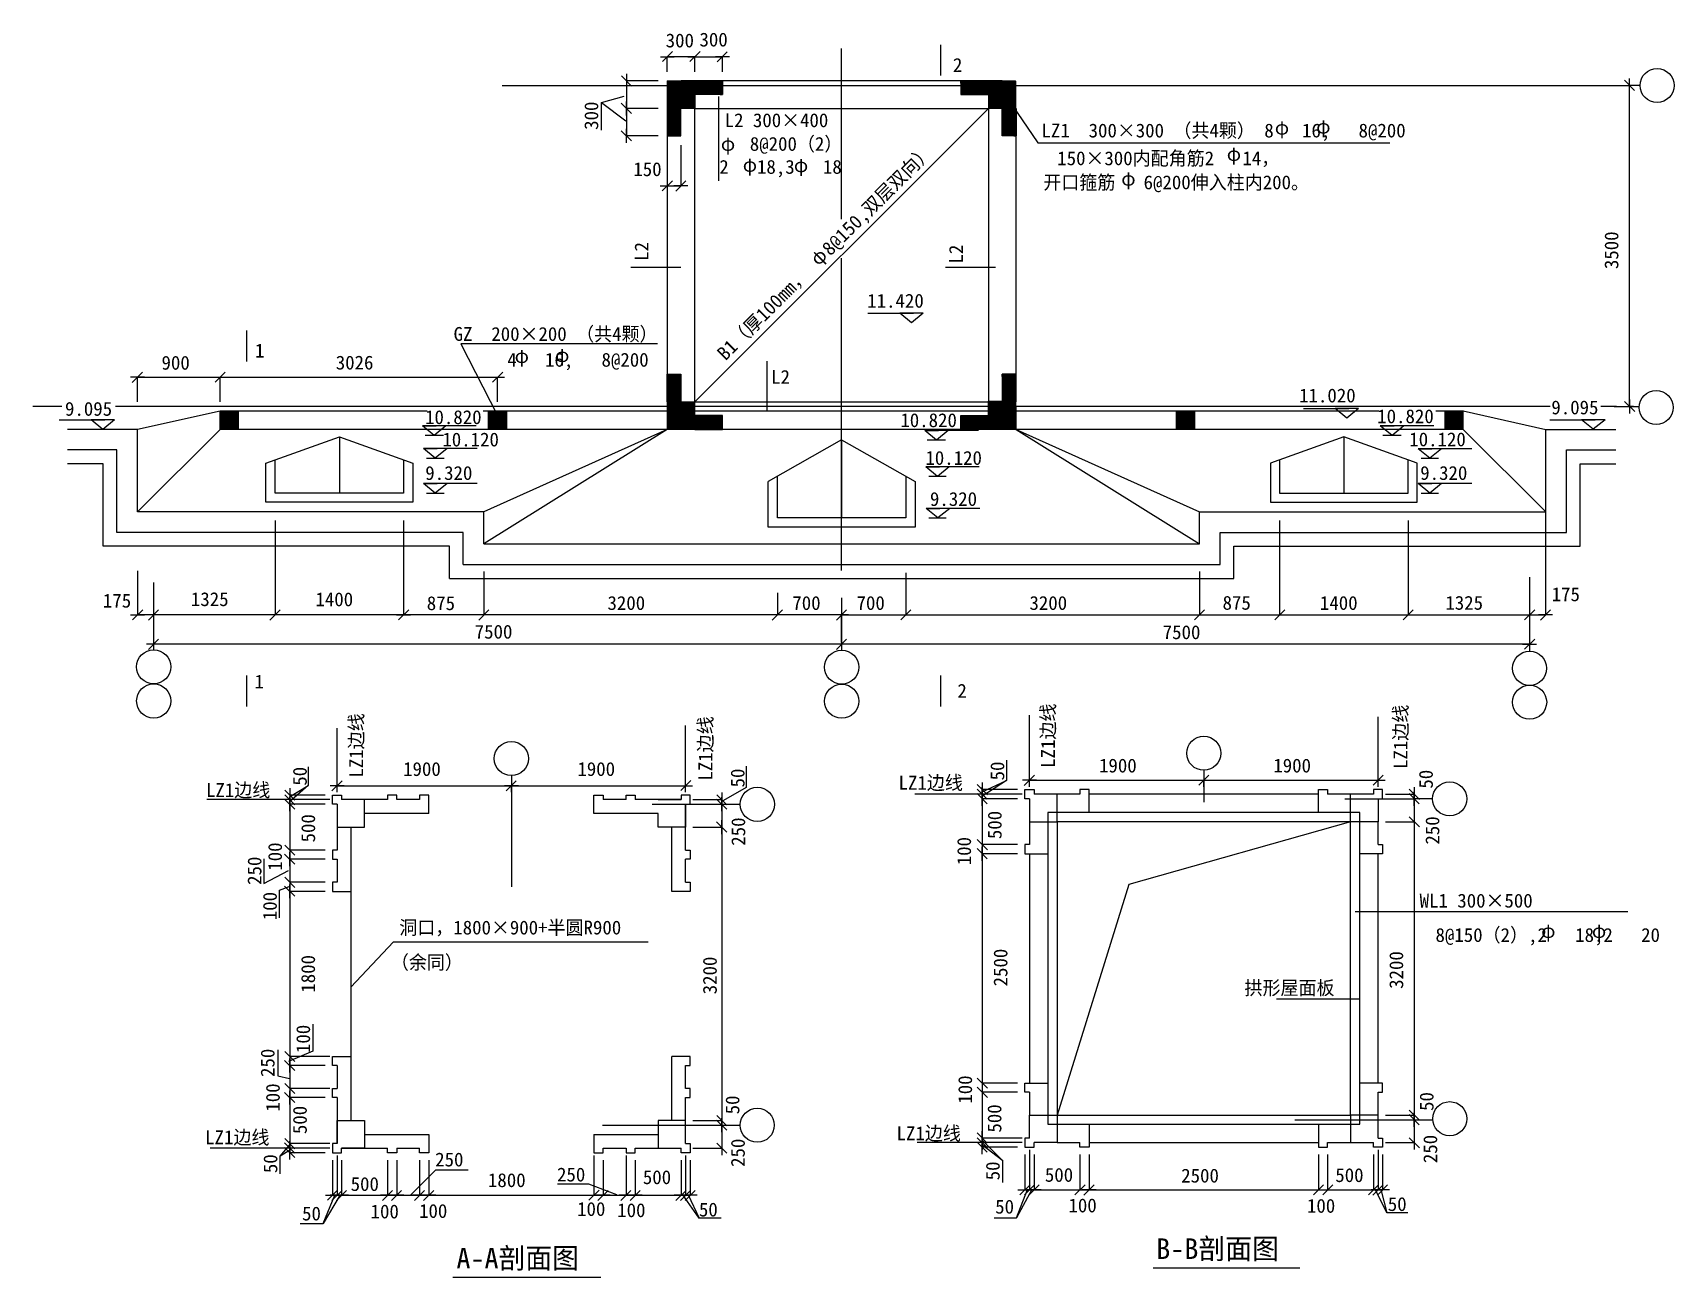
# Model space of a CAD drawing. Header units: metres. Extents: x 47 to 17940, y 75 to 13645.
import ezdxf

# ---------------------------------------------------------------- set-up
doc = ezdxf.new("R2010")
doc.units = ezdxf.units.M
for name, color, linetype in [('AXIS', 3, 'Continuous'), ('DOTE', 1, 'Continuous'), ('PUB_DIM', 3, 'Continuous'), ('PUB_TEXT', 7, 'Continuous'), ('TEXT', 4, 'Continuous'), ('WALL', 4, 'Continuous'), ('柱', 7, 'Continuous'), ('框架梁', 4, 'Continuous'), ('水平标注', 7, 'Continuous')]:
    doc.layers.add(name, color=color, linetype=linetype)

# ---------------------------------------------------------------- blocks, each defined once
blk = doc.blocks.new('_DIMX')
blk.add_line((-76.19, 0), (76.19, 0))
at = {"color": 6}
blk.add_lwpolyline([(-54.04, -54.04), (56.34, 56.34)], dxfattribs=at)

msp = doc.modelspace()

# ---------------------------------------------------------------- hatches: boundary and pattern name
at = {"layer": '柱'}
h = msp.add_hatch(dxfattribs=at)
h.set_pattern_fill('SOLID')
h.paths.add_polyline_path([(6962.37, 12520.66), (7112.37, 12520.66), (7112.37, 12820.66), (6962.37, 12820.66)])
h.paths.add_polyline_path([(7263.7, 13120.66), (7263.7, 12970.66), (7563.7, 12970.66), (7563.7, 13120.66)])
h = msp.add_hatch(dxfattribs=at)
h.set_pattern_fill('SOLID')
h.paths.add_polyline_path([(7263.7, 13120.66), (7263.7, 12820.66), (6963.7, 12820.66), (6963.7, 13120.66)])
h = msp.add_hatch(dxfattribs=at)
h.set_pattern_fill('SOLID')
h.paths.add_polyline_path([(10765.04, 12820.66), (10615.04, 12820.66), (10615.04, 12520.66), (10765.04, 12520.66)])
h.paths.add_polyline_path([(10163.7, 13120.66), (10163.7, 12970.66), (10463.7, 12970.66), (10463.7, 13120.66)])
h = msp.add_hatch(dxfattribs=at)
h.set_pattern_fill('SOLID')
h.paths.add_polyline_path([(10763.7, 13120.66), (10763.7, 12820.66), (10463.7, 12820.66), (10463.7, 13120.66)])
h = msp.add_hatch(dxfattribs=at)
h.set_pattern_fill('SOLID')
h.paths.add_polyline_path([(7112.37, 9920.66), (6962.37, 9920.66), (6962.37, 9620.66), (7112.37, 9620.66)])
h.paths.add_polyline_path([(7563.7, 9470.66), (7263.7, 9470.66), (7263.7, 9320.66), (7563.7, 9320.66)])
h = msp.add_hatch(dxfattribs=at)
h.set_pattern_fill('SOLID')
h.paths.add_polyline_path([(10765.04, 9920.66), (10615.04, 9920.66), (10615.04, 9620.66), (10765.04, 9620.66)])
h.paths.add_polyline_path([(10463.7, 9320.66), (10463.7, 9470.66), (10163.7, 9470.66), (10163.7, 9320.66)])
h = msp.add_hatch(dxfattribs=at)
h.set_pattern_fill('SOLID')
h.paths.add_polyline_path([(2287.95, 9520.66), (2087.95, 9520.66), (2087.95, 9320.66), (2287.95, 9320.66)])
h = msp.add_hatch(dxfattribs=at)
h.set_pattern_fill('SOLID')
h.paths.add_polyline_path([(5213.7, 9520.66), (5013.7, 9520.66), (5013.7, 9320.66), (5213.7, 9320.66)])
h = msp.add_hatch(dxfattribs=at)
h.set_pattern_fill('SOLID')
h.paths.add_polyline_path([(7263.7, 9320.66), (7263.7, 9620.66), (6963.7, 9620.66), (6963.7, 9320.66)])
h = msp.add_hatch(dxfattribs=at)
h.set_pattern_fill('SOLID')
h.paths.add_polyline_path([(10763.7, 9320.66), (10763.7, 9620.66), (10463.7, 9620.66), (10463.7, 9320.66)])
h = msp.add_hatch(dxfattribs=at)
h.set_pattern_fill('SOLID')
h.paths.add_polyline_path([(10465.69, 9327.06), (10464.49, 9627.05), (10764.49, 9628.25), (10765.69, 9328.26)])
h = msp.add_hatch(dxfattribs=at)
h.set_pattern_fill('SOLID')
h.paths.add_polyline_path([(12513.7, 9520.66), (12713.7, 9520.66), (12713.7, 9320.66), (12513.7, 9320.66)])
h = msp.add_hatch(dxfattribs=at)
h.set_pattern_fill('SOLID')
h.paths.add_polyline_path([(15639.46, 9520.51), (15439.46, 9520.51), (15439.46, 9320.51), (15639.46, 9320.51)])

# ---------------------------------------------------------------- linework, layer by layer
for p, q in [((9942.62, 13514.76), (9942.62, 13177.85)), ((6245.99, 12885.52), (6494.74, 12955.43)), ((6245.99, 12582.59), (6245.99, 12885.52)), ((6245.99, 12885.52), (6510.28, 12683.57)), ((2374.66, 10397.68), (2374.66, 10060.77)), ((2374.66, 6635.56), (2374.66, 6298.64)), ((9942.62, 6635.56), (9942.62, 6298.64)), ((3047.68, 5639.66), (3047.68, 5438.22)), ((7821.82, 5646.97), (7821.82, 5415.8)), ((10660.27, 5712.72), (10660.27, 5492.12)), ((3047.68, 5438.22), (2842.75, 5254.24)), ((2844.53, 5312.93), (3047.68, 5438.22)), ((7821.82, 5415.8), (7551, 5258.19)), ((10660.27, 5492.12), (10391.91, 5316.18)), ((10394.29, 5368.4), (10660.27, 5492.12)), ((2566.48, 4635.24), (2566.48, 4366.25)), ((2566.48, 4366.25), (2835.68, 4509.33)), ((2736.58, 4293.68), (2840.41, 4336.61)), ((2736.58, 3993.18), (2736.58, 4293.68)), ((3098.69, 2832.25), (3098.69, 2538.17)), ((2716.41, 2553.56), (2716.41, 2269.15)), ((3098.69, 2538.17), (2832.69, 2425.06)), ((2716.41, 2269.15), (2844.5, 2240.7)), ((2741.47, 1395.87), (2845.19, 1512.76)), ((2845.19, 1455.98), (2741.47, 1395.87)), ((10620.12, 1343.3), (10388.15, 1519.82)), ((10390.85, 1571.11), (10620.12, 1343.3)), ((2741.47, 1200.57), (2741.47, 1395.87)), ((10620.12, 1108.09), (10620.12, 1343.3)), ((4437.17, 1241.84), (4163.53, 967.32)), ((4793.71, 1241.84), (4437.17, 1241.84)), ((5766.05, 1091.93), (6104.64, 1091.93)), ((6104.64, 1091.93), (6408.19, 975.27)), ((3396, 972), (3213.78, 660.29)), ((3213.78, 660.29), (3340.86, 969.1)), ((7312.2, 716.69), (7132.53, 971.97)), ((7189.73, 971.97), (7312.2, 716.69)), ((10769.26, 723.35), (10890.63, 1029.51)), ((10937.67, 1029.37), (10769.26, 723.35)), ((14806.1, 775), (14685.35, 1028.9)), ((14741.32, 1030.71), (14806.1, 775)), ((7552.47, 716.69), (7312.2, 716.69)), ((10525.9, 723.35), (10769.26, 723.35)), ((15037.62, 775), (14806.1, 775)), ((2960.92, 660.29), (3213.78, 660.29)), ((4625.57, 74.6), (6238.01, 74.6)), ((12260.09, 177.88), (13857.63, 177.88))]:
    msp.add_line(p, q)
at = {"layer": 'AXIS'}
for p, q in [((6963.4, 13384.65), (6963.1, 13384.65)), ((7263.7, 13384.65), (6963.7, 13384.65)), ((6963.7, 13220.66), (6963.7, 13384.65)), ((7263.4, 13384.65), (7263.1, 13384.65)), ((7263.7, 13384.65), (7563.7, 13384.65)), ((7263.7, 13220.66), (7263.7, 13384.65)), ((7263.7, 13220.66), (7263.7, 13384.65)), ((7264, 13384.65), (7264.3, 13384.65)), ((7563.7, 13220.66), (7563.7, 13384.65)), ((7564, 13384.65), (7564.3, 13384.65)), ((6517.8, 13120.96), (6517.8, 13121.26)), ((6517.8, 13120.66), (6517.8, 12820.66)), ((6863.7, 13120.66), (6517.8, 13120.66)), ((17567.76, 13070.66), (17453.49, 13070.66)), ((17453.49, 9571.66), (17453.49, 13069.66)), ((6517.8, 12820.96), (6517.8, 12821.26)), ((6862.37, 12820.66), (6517.8, 12820.66)), ((6517.8, 12820.66), (6517.8, 12520.66)), ((6862.37, 12820.66), (6517.8, 12820.66)), ((6517.8, 12820.36), (6517.8, 12820.06)), ((6862.37, 12520.66), (6517.8, 12520.66)), ((6517.8, 12520.36), (6517.8, 12520.06)), ((6962.37, 12420.66), (6962.37, 11975.53)), ((7112.37, 12420.66), (7112.37, 11975.53)), ((6962.07, 11975.53), (6961.77, 11975.53)), ((6962.37, 11975.53), (7112.37, 11975.53)), ((7112.67, 11975.53), (7112.97, 11975.53)), ((6856.42, 10254.74), (4712.25, 10254.74)), ((4712.25, 10254.74), (5112.01, 9473.16)), ((1187.95, 9620.66), (1187.95, 9889.38)), ((1188.95, 9889.38), (2086.95, 9889.38)), ((2087.95, 9620.66), (2087.95, 9889.38)), ((2087.95, 9620.66), (2087.95, 9889.38)), ((2088.95, 9889.38), (5112.7, 9889.38)), ((5113.7, 9620.66), (5113.7, 9889.38)), ((17286.08, 9569.66), (17553.67, 9569.66)), ((17494.43, 9570.66), (17453.49, 9570.66)), ((4322.53, 9255.36), (4522.15, 9255.36)), ((9797.53, 9206.66), (9997.15, 9206.66)), ((14764.73, 9255.36), (14964.35, 9255.36)), ((4338.7, 9005.11), (4529.69, 9005.11)), ((15180.67, 9005.11), (15371.65, 9005.11)), ((9813.7, 8809.11), (10004.69, 8809.11)), ((4338.7, 8625.66), (4529.69, 8625.66)), ((15180.67, 8625.66), (15371.65, 8625.66)), ((16538.46, 8570.66), (16538.46, 7297.58)), ((2688.7, 8325.66), (2688.7, 7297.2)), ((2688.7, 8325.66), (2688.7, 7297.2)), ((4088.7, 8325.66), (4088.7, 7297.2)), ((4088.7, 8325.66), (4088.7, 7297.2)), ((9813.7, 8354.66), (10004.69, 8354.66)), ((13638.7, 8325.66), (13638.7, 7297.58)), ((13638.7, 8325.66), (13638.7, 7297.58)), ((15038.7, 8325.66), (15038.7, 7297.58)), ((15038.7, 8325.66), (15038.7, 7297.58)), ((13138.7, 7695.66), (13138.7, 8045.66)), ((1188.95, 7776.55), (1188.95, 7297.2)), ((4963.7, 7770.66), (4963.7, 7297.2)), ((4963.7, 7770.66), (4963.7, 7297.2)), ((9563.7, 7754.66), (9563.7, 7297.58)), ((12763.7, 7770.66), (12763.7, 7297.58)), ((12763.7, 7770.66), (12763.7, 7297.58)), ((16363.7, 7709.72), (16363.7, 7297.58)), ((16363.7, 7709.72), (16363.7, 7297.58)), ((1363.7, 7651.93), (1363.7, 7297.2)), ((1363.7, 7651.93), (1363.7, 7297.2)), ((8163.7, 7538.4), (8163.7, 7297.2)), ((8163.7, 7538.4), (8163.7, 7297.2)), ((9563.7, 7576.23), (9563.7, 7297.58)), ((1363.7, 7416.26), (1363.7, 6917.22)), ((8863.7, 7481.54), (8863.7, 7297.58)), ((8863.7, 7416.26), (8863.7, 6977.18)), ((8863.7, 7416.26), (8863.7, 6913.05)), ((16363.7, 7416.26), (16363.7, 6901.25)), ((1187.95, 7297.2), (1186.95, 7297.2)), ((1363.7, 7297.2), (1188.95, 7297.2)), ((2687.7, 7297.2), (1364.7, 7297.2)), ((1364.7, 7297.2), (1365.7, 7297.2)), ((4087.7, 7297.2), (2689.7, 7297.2)), ((4962.7, 7297.2), (4089.7, 7297.2)), ((8162.7, 7297.2), (4964.7, 7297.2)), ((8862.7, 7297.2), (8164.7, 7297.2)), ((8863.7, 6997.58), (8863.7, 7297.2)), ((8864.7, 7297.58), (9562.7, 7297.58)), ((9564.7, 7297.58), (12762.7, 7297.58)), ((12764.7, 7297.58), (13637.7, 7297.58)), ((13639.7, 7297.58), (15037.7, 7297.58)), ((15039.7, 7297.58), (16362.7, 7297.58)), ((16362.7, 7297.58), (16361.7, 7297.58)), ((16363.7, 7297.58), (16538.46, 7297.58)), ((16539.46, 7297.58), (16540.46, 7297.58)), ((8862.7, 6977.18), (1364.7, 6977.18)), ((16362.7, 6977.18), (8864.7, 6977.18)), ((7163.53, 5434.71), (7163.23, 6090.4)), ((10911.81, 5459.86), (10911.81, 6203.57)), ((14711.81, 5494.17), (14711.51, 6186.58)), ((3363.53, 5400.4), (3363.53, 6061.48)), ((12811.81, 5601.32), (12811.81, 5256.14)), ((3363.53, 5362.43), (3363.53, 5434.71)), ((3363.83, 5434.71), (5263.23, 5434.71)), ((5263.53, 5362.43), (5263.53, 5434.71)), ((5263.53, 5362.43), (5263.53, 5434.71)), ((5263.83, 5434.71), (7163.23, 5434.71)), ((7163.53, 5362.43), (7163.53, 5434.71)), ((10396.7, 5392.19), (10396.7, 5392.49)), ((10396.7, 5391.89), (10396.7, 5341.89)), ((10781.81, 5391.89), (10396.7, 5391.89)), ((10911.81, 5421.89), (10911.81, 5494.17)), ((10912.11, 5494.17), (12811.51, 5494.17)), ((12811.81, 5421.89), (12811.81, 5494.17)), ((12811.81, 5421.89), (12811.81, 5494.17)), ((12812.11, 5494.17), (14711.51, 5494.17)), ((14711.81, 5421.89), (14711.81, 5494.17)), ((3237.14, 5282.43), (1944.21, 5282.43)), ((2848.42, 5332.73), (2848.42, 5333.03)), ((2848.42, 5332.43), (2848.42, 5282.43)), ((3233.53, 5332.43), (2848.42, 5332.43)), ((2848.42, 5282.73), (2848.42, 5283.03)), ((2848.42, 5282.43), (2848.42, 5232.43)), ((3283.53, 5282.43), (2848.42, 5282.43)), ((3283.53, 5282.43), (2848.42, 5282.43)), ((2848.42, 5282.13), (2848.42, 5281.83)), ((3233.53, 5232.43), (2848.42, 5232.43)), ((3233.53, 5232.43), (2848.42, 5232.43)), ((2848.42, 5232.13), (2848.42, 5231.83)), ((2848.42, 5232.13), (2848.42, 4732.73)), ((6800.27, 5232.43), (7557.91, 5232.43)), ((7243.53, 5282.43), (7557.91, 5282.43)), ((7243.53, 5232.43), (7557.91, 5232.43)), ((7557.91, 5282.73), (7557.91, 5283.03)), ((7557.91, 5282.43), (7557.91, 5232.43)), ((7557.91, 5232.13), (7557.91, 5231.83)), ((7557.91, 5232.13), (7557.91, 4982.73)), ((7757.91, 5230.85), (7557.91, 5230.85)), ((10785.42, 5341.89), (9661.17, 5341.89)), ((10396.7, 5342.19), (10396.7, 5342.49)), ((10831.81, 5341.89), (10396.7, 5341.89)), ((10396.7, 5341.89), (10396.7, 5291.89)), ((10831.81, 5341.89), (10396.7, 5341.89)), ((10396.7, 5341.59), (10396.7, 5341.29)), ((10396.7, 5292.19), (10396.7, 5292.49)), ((10781.81, 5291.89), (10396.7, 5291.89)), ((10396.7, 5291.89), (10396.7, 4791.89)), ((10781.81, 5291.89), (10396.7, 5291.89)), ((10396.7, 5291.59), (10396.7, 5291.29)), ((14348.55, 5291.89), (15106.19, 5291.89)), ((14791.81, 5341.89), (15106.19, 5341.89)), ((14791.81, 5291.89), (15106.19, 5291.89)), ((15106.19, 5342.19), (15106.19, 5342.49)), ((15106.19, 5341.89), (15106.19, 5291.89)), ((15106.19, 5291.59), (15106.19, 5042.19)), ((15106.19, 5291.59), (15106.19, 5291.29)), ((15306.19, 5290.31), (15106.19, 5290.31)), ((14411.81, 5041.89), (11995.36, 4356.22)), ((14791.81, 5041.89), (15106.19, 5041.89)), ((14791.81, 5041.89), (15106.19, 5041.89)), ((15106.19, 5041.59), (15106.19, 1842.19)), ((7243.53, 4982.43), (7557.91, 4982.43)), ((7243.53, 4982.43), (7557.91, 4982.43)), ((7557.91, 4982.13), (7557.91, 1782.73)), ((2848.42, 4732.73), (2848.42, 4733.03)), ((2848.42, 4732.43), (2848.42, 4632.43)), ((3233.53, 4732.43), (2848.42, 4732.43)), ((3233.53, 4732.43), (2848.42, 4732.43)), ((10396.7, 4792.19), (10396.7, 4792.49)), ((10396.7, 4791.89), (10396.7, 4691.89)), ((10781.81, 4791.89), (10396.7, 4791.89)), ((10781.81, 4791.89), (10396.7, 4791.89)), ((10396.7, 4791.59), (10396.7, 4791.29)), ((10781.81, 4691.89), (10396.7, 4691.89)), ((10781.81, 4691.89), (10396.7, 4691.89)), ((10396.7, 4691.59), (10396.7, 4691.29)), ((10396.7, 4691.59), (10396.7, 2192.19)), ((3233.53, 4632.43), (2848.42, 4632.43)), ((3233.53, 4632.43), (2848.42, 4632.43)), ((2848.42, 4632.13), (2848.42, 4631.83)), ((2848.42, 4632.13), (2848.42, 4382.73)), ((2848.42, 4382.73), (2848.42, 4383.03)), ((2848.42, 4382.43), (2848.42, 4282.43)), ((3233.53, 4382.43), (2848.42, 4382.43)), ((3233.53, 4382.43), (2848.42, 4382.43)), ((11995.36, 4356.22), (11211.81, 1841.89)), ((3233.53, 4282.43), (2848.42, 4282.43)), ((3233.53, 4282.43), (2848.42, 4282.43)), ((2848.42, 4282.13), (2848.42, 2482.73)), ((2848.42, 4282.13), (2848.42, 4281.83)), ((3513.53, 4282.43), (3513.53, 2482.43)), ((17434.79, 4057.14), (14460.3, 4057.14)), ((3513.53, 3236.12), (3976.97, 3730.64)), ((3976.97, 3730.64), (6753.65, 3730.64)), ((14511.81, 3106.93), (13603.83, 3106.93)), ((2848.42, 2482.73), (2848.42, 2483.03)), ((3283.53, 2482.43), (2848.42, 2482.43)), ((2848.42, 2482.43), (2848.42, 2382.43)), ((3283.53, 2482.43), (2848.42, 2482.43)), ((3233.53, 2382.43), (2848.42, 2382.43)), ((3233.53, 2382.43), (2848.42, 2382.43)), ((2848.42, 2382.13), (2848.42, 2381.83)), ((2848.42, 2382.13), (2848.42, 2132.73)), ((10396.7, 2192.19), (10396.7, 2192.49)), ((10396.7, 2191.89), (10396.7, 2091.89)), ((10781.81, 2191.89), (10396.7, 2191.89)), ((10781.81, 2191.89), (10396.7, 2191.89)), ((2848.42, 2132.73), (2848.42, 2133.03)), ((2848.42, 2132.43), (2848.42, 2032.43)), ((3283.53, 2132.43), (2848.42, 2132.43)), ((3283.53, 2132.43), (2848.42, 2132.43)), ((3233.53, 2032.43), (2848.42, 2032.43)), ((3233.53, 2032.43), (2848.42, 2032.43)), ((2848.42, 2032.13), (2848.42, 2031.83)), ((2848.42, 2032.13), (2848.42, 1532.73)), ((10396.7, 2092.19), (10396.7, 2092.49)), ((10396.7, 2091.89), (10396.7, 1591.89)), ((10781.81, 2091.89), (10396.7, 2091.89)), ((10781.81, 2091.89), (10396.7, 2091.89)), ((10396.7, 2091.59), (10396.7, 2091.29)), ((13805.7, 1791.89), (15106.19, 1791.89)), ((14791.81, 1841.89), (15106.19, 1841.89)), ((14791.81, 1841.89), (15106.19, 1841.89)), ((14791.81, 1791.89), (15106.19, 1791.89)), ((15106.19, 1842.19), (15106.19, 1842.49)), ((15106.19, 1791.89), (15106.19, 1841.89)), ((15106.19, 1791.59), (15106.19, 1542.19)), ((15106.19, 1791.59), (15106.19, 1791.29)), ((15106.19, 1791.29), (15306.19, 1791.29)), ((6257.42, 1732.43), (7557.91, 1732.43)), ((7243.53, 1782.43), (7557.91, 1782.43)), ((7243.53, 1782.43), (7557.91, 1782.43)), ((7243.53, 1732.43), (7557.91, 1732.43)), ((7557.91, 1782.73), (7557.91, 1783.03)), ((7557.91, 1732.43), (7557.91, 1782.43)), ((7557.91, 1732.13), (7557.91, 1731.83)), ((7557.91, 1732.13), (7557.91, 1482.73)), ((7557.91, 1731.83), (7757.91, 1731.83)), ((3220.19, 1482.43), (1980.94, 1482.43)), ((2848.42, 1532.73), (2848.42, 1533.03)), ((2848.42, 1532.43), (2848.42, 1482.43)), ((3233.53, 1532.43), (2848.42, 1532.43)), ((3283.53, 1532.43), (2848.42, 1532.43)), ((2848.42, 1482.73), (2848.42, 1483.03)), ((3283.53, 1482.43), (2848.42, 1482.43)), ((2848.42, 1482.43), (2848.42, 1432.43)), ((3283.53, 1482.43), (2848.42, 1482.43)), ((2848.42, 1482.13), (2848.42, 1481.83)), ((3233.53, 1432.43), (2848.42, 1432.43)), ((2848.42, 1432.13), (2848.42, 1431.83)), ((7243.53, 1482.43), (7557.91, 1482.43)), ((10768.47, 1541.89), (9686.04, 1541.89)), ((10396.7, 1592.19), (10396.7, 1592.49)), ((10831.81, 1591.89), (10396.7, 1591.89)), ((10396.7, 1591.89), (10396.7, 1541.89)), ((10781.81, 1591.89), (10396.7, 1591.89)), ((10396.7, 1591.59), (10396.7, 1591.29)), ((10396.7, 1542.19), (10396.7, 1542.49)), ((10396.7, 1541.89), (10396.7, 1491.89)), ((10831.81, 1541.89), (10396.7, 1541.89)), ((10831.81, 1541.89), (10396.7, 1541.89)), ((10396.7, 1541.59), (10396.7, 1541.29)), ((10781.81, 1491.89), (10396.7, 1491.89)), ((10396.7, 1491.59), (10396.7, 1491.29)), ((10911.81, 1461.89), (10911.81, 1026.78)), ((10911.81, 1461.89), (10911.81, 1026.78)), ((11211.81, 1541.89), (11461.81, 1541.89)), ((11561.81, 1541.89), (14061.81, 1541.89)), ((14161.81, 1541.89), (14411.81, 1541.89)), ((14711.81, 1461.89), (14711.81, 1026.78)), ((14711.81, 1461.89), (14711.81, 1026.78)), ((14791.81, 1541.89), (15106.19, 1541.89)), ((3313.53, 1352.43), (3313.53, 967.32)), ((3363.53, 1402.43), (3363.53, 967.32)), ((3363.53, 1402.43), (3363.53, 967.32)), ((3413.53, 1352.43), (3413.53, 967.32)), ((3413.53, 1352.43), (3413.53, 967.32)), ((3913.53, 1352.43), (3913.53, 967.32)), ((3913.53, 1352.43), (3913.53, 967.32)), ((4013.53, 1352.43), (4013.53, 967.32)), ((4013.53, 1352.43), (4013.53, 967.32)), ((4263.53, 1352.43), (4263.53, 967.32)), ((4263.53, 1352.43), (4263.53, 967.32)), ((4363.53, 1352.43), (4363.53, 967.32)), ((4363.53, 1352.43), (4363.53, 967.32)), ((6163.53, 1402.43), (6163.53, 967.32)), ((6163.53, 1402.43), (6163.53, 967.32)), ((6263.53, 1352.43), (6263.53, 967.32)), ((6263.53, 1352.43), (6263.53, 967.32)), ((6513.53, 1402.43), (6513.53, 967.32)), ((6513.53, 1402.43), (6513.53, 967.32)), ((6613.53, 1352.43), (6613.53, 967.32)), ((6613.53, 1352.43), (6613.53, 967.32)), ((7113.53, 1352.43), (7113.53, 967.32)), ((7113.53, 1352.43), (7113.53, 967.32)), ((7163.53, 1402.43), (7163.53, 967.32)), ((7163.53, 1402.43), (7163.53, 967.32)), ((7213.53, 1352.43), (7213.53, 967.32)), ((10861.81, 1411.89), (10861.81, 1026.78)), ((10961.81, 1411.89), (10961.81, 1026.78)), ((10961.81, 1411.89), (10961.81, 1026.78)), ((11461.81, 1411.89), (11461.81, 1026.78)), ((11461.81, 1411.89), (11461.81, 1026.78)), ((11561.81, 1411.89), (11561.81, 1026.78)), ((11561.81, 1411.89), (11561.81, 1026.78)), ((14061.81, 1411.89), (14061.81, 1026.78)), ((14061.81, 1411.89), (14061.81, 1026.78)), ((14161.81, 1411.89), (14161.81, 1026.78)), ((14161.81, 1411.89), (14161.81, 1026.78)), ((14661.81, 1411.89), (14661.81, 1026.78)), ((14661.81, 1411.89), (14661.81, 1026.78)), ((14761.81, 1411.89), (14761.81, 1026.78)), ((3313.23, 967.32), (3312.93, 967.32)), ((3313.53, 967.32), (3363.53, 967.32)), ((3363.23, 967.32), (3362.93, 967.32)), ((3363.53, 967.32), (3413.53, 967.32)), ((3363.83, 967.32), (3364.13, 967.32)), ((3413.23, 967.32), (3412.93, 967.32)), ((3413.53, 967.32), (3913.53, 967.32)), ((3413.83, 967.32), (3414.13, 967.32)), ((3913.23, 967.32), (3912.93, 967.32)), ((3913.53, 967.32), (4013.53, 967.32)), ((3913.83, 967.32), (3914.13, 967.32)), ((4013.23, 967.32), (4012.93, 967.32)), ((4013.53, 967.32), (4263.53, 967.32)), ((4013.83, 967.32), (4014.13, 967.32)), ((4263.23, 967.32), (4262.93, 967.32)), ((4263.53, 967.32), (4363.53, 967.32)), ((4263.83, 967.32), (4264.13, 967.32)), ((4363.83, 967.32), (4364.13, 967.32)), ((4363.83, 967.32), (6163.23, 967.32)), ((6163.23, 967.32), (6162.93, 967.32)), ((6163.53, 967.32), (6263.53, 967.32)), ((6263.23, 967.32), (6262.93, 967.32)), ((6263.53, 967.32), (6513.53, 967.32)), ((6263.83, 967.32), (6264.13, 967.32)), ((6513.23, 967.32), (6512.93, 967.32)), ((6513.53, 967.32), (6613.53, 967.32)), ((6513.83, 967.32), (6514.13, 967.32)), ((6613.23, 967.32), (6612.93, 967.32)), ((6613.53, 967.32), (7113.53, 967.32)), ((6613.83, 967.32), (6614.13, 967.32)), ((7113.23, 967.32), (7112.93, 967.32)), ((7113.53, 967.32), (7163.53, 967.32)), ((7113.83, 967.32), (7114.13, 967.32)), ((7163.23, 967.32), (7162.93, 967.32)), ((7163.53, 967.32), (7213.53, 967.32)), ((7163.83, 967.32), (7164.13, 967.32)), ((7213.83, 967.32), (7214.13, 967.32)), ((10861.51, 1026.78), (10861.21, 1026.78)), ((10861.81, 1026.78), (10911.81, 1026.78)), ((10911.51, 1026.78), (10911.21, 1026.78)), ((10911.81, 1026.78), (10961.81, 1026.78)), ((10912.11, 1026.78), (10912.41, 1026.78)), ((10961.51, 1026.78), (10961.21, 1026.78)), ((10961.81, 1026.78), (11461.81, 1026.78)), ((10962.11, 1026.78), (10962.41, 1026.78)), ((11461.51, 1026.78), (11461.21, 1026.78)), ((11461.81, 1026.78), (11561.81, 1026.78)), ((11462.11, 1026.78), (11462.41, 1026.78)), ((11562.11, 1026.78), (11562.41, 1026.78)), ((11562.11, 1026.78), (14061.51, 1026.78)), ((14061.51, 1026.78), (14061.21, 1026.78)), ((14061.81, 1026.78), (14161.81, 1026.78)), ((14161.51, 1026.78), (14161.21, 1026.78)), ((14161.81, 1026.78), (14661.81, 1026.78)), ((14162.11, 1026.78), (14162.41, 1026.78)), ((14661.51, 1026.78), (14661.21, 1026.78)), ((14661.81, 1026.78), (14711.81, 1026.78)), ((14662.11, 1026.78), (14662.41, 1026.78)), ((14711.51, 1026.78), (14711.21, 1026.78)), ((14711.81, 1026.78), (14761.81, 1026.78)), ((14712.11, 1026.78), (14712.41, 1026.78)), ((14762.11, 1026.78), (14762.41, 1026.78))]:
    msp.add_line(p, q, dxfattribs=at)
for points in [[(14511.81, 1741.89), (14511.81, 5141.89), (11111.81, 5141.89), (11111.81, 1741.89)], [(14411.81, 1841.89), (14411.81, 5041.89), (11211.81, 5041.89), (11211.81, 1841.89)]]:
    msp.add_lwpolyline(points, close=True, dxfattribs=at)
for centre in [(17753.67, 13070.66), (17743.17, 9559.16), (1364.2, 6730.76), (8864.2, 6727.16), (16363.2, 6714.38), (1364.7, 6358.19), (8864.7, 6355.85), (16363.7, 6344.91), (5263.53, 5730.28), (12811.81, 5788.44), (7945.19, 5231.34), (15492.34, 5290.8), (15493.06, 1802.86), (7943.91, 1731.83)]:
    msp.add_circle(centre, 185.92, dxfattribs=at)
at = {"layer": 'DOTE'}
for p, q in [((8863.7, 11613.6), (8863.7, 13475.24)), ((5164.18, 13070.66), (17453.49, 13070.66)), ((8863.7, 7781.54), (8863.7, 11185.72)), ((364.91, 9570.66), (46.92, 9570.66)), ((16586.01, 9570.66), (946.78, 9570.66)), ((17309.09, 9570.66), (17139.82, 9570.66)), ((5263.53, 5541.86), (5263.53, 4333.25))]:
    msp.add_line(p, q, dxfattribs=at)
at = {"layer": 'PUB_DIM'}
for p, q in [((9151.29, 10587.41), (9647.81, 10587.41)), ((9754.43, 10587.41), (9497.81, 10587.41)), ((9626.12, 10483.55), (9497.81, 10587.41)), ((9754.43, 10587.41), (9626.12, 10483.55)), ((13896.99, 9546.42), (14393.52, 9546.42)), ((14500.13, 9546.42), (14243.52, 9546.42)), ((14371.83, 9442.56), (14243.52, 9546.42)), ((14500.13, 9546.42), (14371.83, 9442.56)), ((334.55, 9423.45), (831.08, 9423.45)), ((809.38, 9319.59), (681.08, 9423.45)), ((937.69, 9423.45), (681.08, 9423.45)), ((937.69, 9423.45), (809.38, 9319.59)), ((4294, 9358.27), (4444, 9358.27)), ((4422.31, 9254.41), (4294, 9358.27)), ((4878.88, 9358.27), (4294, 9358.27)), ((4550.62, 9358.27), (4422.31, 9254.41)), ((9769.35, 9308.2), (9919.35, 9308.2)), ((9897.65, 9204.33), (9769.35, 9308.2)), ((10354.22, 9308.2), (9769.35, 9308.2)), ((10025.96, 9308.2), (9897.65, 9204.33)), ((14735.75, 9358.97), (14885.75, 9358.97)), ((14864.06, 9255.1), (14735.75, 9358.97)), ((15320.62, 9358.97), (14735.75, 9358.97)), ((14992.36, 9358.97), (14864.06, 9255.1)), ((16582.83, 9424.93), (17079.36, 9424.93)), ((17185.97, 9424.93), (16929.36, 9424.93)), ((17057.66, 9321.07), (16929.36, 9424.93)), ((17185.97, 9424.93), (17057.66, 9321.07)), ((4305.94, 9110.18), (4455.94, 9110.18)), ((4434.25, 9006.32), (4305.94, 9110.18)), ((4890.82, 9110.18), (4305.94, 9110.18)), ((4562.56, 9110.18), (4434.25, 9006.32)), ((15147.55, 9109.45), (15297.55, 9109.45)), ((15275.85, 9005.58), (15147.55, 9109.45)), ((15732.42, 9109.45), (15147.55, 9109.45)), ((15404.16, 9109.45), (15275.85, 9005.58)), ((9780.07, 8911.85), (9930.07, 8911.85)), ((9908.38, 8807.98), (9780.07, 8911.85)), ((10364.95, 8911.85), (9780.07, 8911.85)), ((10036.69, 8911.85), (9908.38, 8807.98)), ((4305.43, 8729.52), (4455.43, 8729.52)), ((4433.74, 8625.66), (4305.43, 8729.52)), ((4890.31, 8729.52), (4305.43, 8729.52)), ((4562.04, 8729.52), (4433.74, 8625.66)), ((15147.19, 8729.25), (15297.19, 8729.25)), ((15275.49, 8625.38), (15147.19, 8729.25)), ((15732.06, 8729.25), (15147.19, 8729.25)), ((15403.8, 8729.25), (15275.49, 8625.38)), ((10370.88, 8458.84), (9786, 8458.84)), ((9914.31, 8354.98), (9786, 8458.84)), ((9786, 8458.84), (9936, 8458.84)), ((10042.62, 8458.84), (9914.31, 8354.98))]:
    msp.add_line(p, q, dxfattribs=at)
at = {"layer": 'WALL'}
for p, q in [((10667.1, 12936.86), (11003.5, 12444.6)), ((7263.7, 9620.66), (7263.7, 12820.66)), ((7263.7, 12820.66), (10463.7, 12820.66)), ((10463.7, 12820.66), (7263.7, 9620.66)), ((10463.7, 12820.66), (10463.7, 9620.66)), ((11003.5, 12444.6), (14841.39, 12444.6)), ((7263.7, 9620.66), (10463.7, 9620.66)), ((3388.7, 9238.66), (3388.7, 8625.66)), ((8863.7, 9206.66), (8863.7, 8354.66)), ((14338.7, 9238.66), (14338.7, 8625.66)), ((4363.53, 5332.43), (4263.53, 5332.43)), ((4263.53, 5332.43), (4263.53, 5282.43)), ((4363.53, 5132.43), (4363.53, 5332.43)), ((6163.53, 5132.43), (6163.53, 5332.43)), ((6163.53, 5332.43), (6263.53, 5332.43)), ((6263.53, 5332.43), (6263.53, 5282.43)), ((11461.81, 5341.89), (11211.81, 5341.89)), ((14061.81, 5341.89), (11561.81, 5341.89)), ((14661.81, 5341.89), (14161.81, 5341.89)), ((10911.81, 5041.89), (10911.81, 4791.89)), ((14711.81, 4791.89), (14711.81, 5041.89)), ((10911.81, 4691.89), (10911.81, 2191.89)), ((14711.81, 2191.89), (14711.81, 4691.89)), ((3313.53, 4382.43), (3313.53, 4282.43)), ((3363.53, 4382.43), (3313.53, 4382.43)), ((7163.53, 4382.43), (7213.53, 4382.43)), ((7213.53, 4382.43), (7213.53, 4282.43)), ((3313.53, 4282.43), (3513.53, 4282.43)), ((7213.53, 4282.43), (7013.53, 4282.43)), ((3313.53, 2382.43), (3313.53, 2482.43)), ((3313.53, 2482.43), (3513.53, 2482.43)), ((3363.53, 2382.43), (3313.53, 2382.43)), ((7213.53, 2482.43), (7013.53, 2482.43)), ((7163.53, 2382.43), (7213.53, 2382.43)), ((7213.53, 2382.43), (7213.53, 2482.43)), ((10911.81, 2091.89), (10911.81, 1841.89)), ((14711.81, 1841.89), (14711.81, 2091.89)), ((4363.53, 1632.43), (4363.53, 1432.43)), ((6163.53, 1632.43), (6163.53, 1432.43)), ((4263.53, 1432.43), (4263.53, 1482.43)), ((4363.53, 1432.43), (4263.53, 1432.43)), ((6163.53, 1432.43), (6263.53, 1432.43)), ((6263.53, 1432.43), (6263.53, 1482.43))]:
    msp.add_line(p, q, dxfattribs=at)
for points in [[(10911.81, 5291.89), (10861.81, 5291.89), (10861.81, 5391.89), (10961.81, 5391.89), (10961.81, 5341.89)], [(11561.81, 5141.89), (11561.81, 5391.89), (11461.81, 5391.89), (11461.81, 5341.89)], [(14711.81, 5291.89), (14761.81, 5291.89), (14761.81, 5391.89), (14661.81, 5391.89), (14661.81, 5341.89)], [(3363.53, 5232.43), (3313.53, 5232.43), (3313.53, 5332.43), (3413.53, 5332.43), (3413.53, 5282.43)], [(3363.53, 5232.43), (3363.53, 4982.43), (3663.53, 4982.43), (3663.53, 5282.43), (3413.53, 5282.43)], [(3363.53, 5232.43), (3363.53, 4732.43)], [(3913.53, 5282.43), (3413.53, 5282.43)], [(4013.53, 5282.43), (4013.53, 5332.43), (3913.53, 5332.43), (3913.53, 5282.43)], [(4263.53, 5282.43), (4013.53, 5282.43)], [(6513.53, 5282.43), (6263.53, 5282.43)], [(6513.53, 5282.43), (6513.53, 5332.43), (6613.53, 5332.43), (6613.53, 5282.43)], [(7113.53, 5282.43), (6613.53, 5282.43)], [(6863.53, 5282.43), (7113.53, 5282.43)], [(7163.53, 5232.43), (7163.53, 4982.43), (6863.53, 4982.43), (6863.53, 5132.43)], [(7163.53, 5232.43), (7213.53, 5232.43), (7213.53, 5332.43), (7113.53, 5332.43), (7113.53, 5282.43)], [(7163.53, 4732.43), (7163.53, 5232.43)], [(10911.81, 5291.89), (10911.81, 5041.89), (11211.81, 5041.89), (11211.81, 5341.89), (10961.81, 5341.89)], [(14711.81, 5291.89), (14711.81, 5041.89), (14411.81, 5041.89), (14411.81, 5341.89)], [(4363.53, 5132.43), (3663.53, 5132.43)], [(6863.53, 5132.43), (6163.53, 5132.43)], [(3513.53, 4982.43), (3513.53, 4282.43)], [(7013.53, 4282.43), (7013.53, 4982.43)], [(3363.53, 4732.43), (3313.53, 4732.43), (3313.53, 4632.43), (3363.53, 4632.43)], [(7163.53, 4732.43), (7213.53, 4732.43), (7213.53, 4632.43), (7163.53, 4632.43)], [(10911.81, 4791.89), (10861.81, 4791.89), (10861.81, 4691.89), (11111.81, 4691.89)], [(14711.81, 4791.89), (14761.81, 4791.89), (14761.81, 4691.89), (14511.81, 4691.89)], [(3363.53, 4632.43), (3363.53, 4382.43)], [(7163.53, 4382.43), (7163.53, 4632.43)], [(3363.53, 2382.43), (3363.53, 2132.43)], [(3513.53, 2482.43), (3513.53, 1782.43)], [(7013.53, 1782.43), (7013.53, 2482.43)], [(7163.53, 2132.43), (7163.53, 2382.43)], [(10911.81, 2091.89), (10861.81, 2091.89), (10861.81, 2191.89), (11111.81, 2191.89)], [(14711.81, 2091.89), (14761.81, 2091.89), (14761.81, 2191.89), (14511.81, 2191.89)], [(3363.53, 2032.43), (3313.53, 2032.43), (3313.53, 2132.43), (3363.53, 2132.43)], [(3363.53, 2032.43), (3363.53, 1532.43)], [(7163.53, 2032.43), (7213.53, 2032.43), (7213.53, 2132.43), (7163.53, 2132.43)], [(7163.53, 1532.43), (7163.53, 2032.43)], [(10911.81, 1591.89), (10911.81, 1841.89), (11211.81, 1841.89), (11211.81, 1541.89), (10961.81, 1541.89)], [(14711.81, 1591.89), (14711.81, 1841.89), (14411.81, 1841.89), (14411.81, 1541.89), (14661.81, 1541.89)], [(3363.53, 1532.43), (3363.53, 1782.43), (3663.53, 1782.43), (3663.53, 1482.43), (3413.53, 1482.43)], [(3663.53, 1632.43), (4363.53, 1632.43)], [(6163.53, 1632.43), (6863.53, 1632.43)], [(7163.53, 1532.43), (7163.53, 1782.43), (6863.53, 1782.43), (6863.53, 1482.43), (7113.53, 1482.43)], [(11561.81, 1741.89), (11561.81, 1491.89), (11461.81, 1491.89), (11461.81, 1541.89)], [(14061.81, 1741.89), (14061.81, 1491.89), (14161.81, 1491.89), (14161.81, 1541.89)], [(3363.53, 1532.43), (3313.53, 1532.43), (3313.53, 1432.43), (3413.53, 1432.43), (3413.53, 1482.43)], [(3413.53, 1482.43), (3913.53, 1482.43)], [(4013.53, 1482.43), (4013.53, 1432.43), (3913.53, 1432.43), (3913.53, 1482.43)], [(4013.53, 1482.43), (4263.53, 1482.43)], [(6263.53, 1482.43), (6513.53, 1482.43)], [(6513.53, 1482.43), (6513.53, 1432.43), (6613.53, 1432.43), (6613.53, 1482.43)], [(6613.53, 1482.43), (7113.53, 1482.43)], [(7163.53, 1532.43), (7213.53, 1532.43), (7213.53, 1432.43), (7113.53, 1432.43), (7113.53, 1482.43)], [(10911.81, 1591.89), (10861.81, 1591.89), (10861.81, 1491.89), (10961.81, 1491.89), (10961.81, 1541.89)], [(14161.81, 1541.89), (14661.81, 1541.89)], [(14711.81, 1591.89), (14761.81, 1591.89), (14761.81, 1491.89), (14661.81, 1491.89), (14661.81, 1541.89)]]:
    msp.add_lwpolyline(points, dxfattribs=at)
at = {"layer": '柱'}
for p, q in [((6962.37, 12820.66), (6962.37, 12520.66)), ((6962.37, 12820.66), (7112.37, 12820.66)), ((7112.37, 12520.66), (7112.37, 12820.66)), ((10615.04, 12520.66), (10615.04, 12820.66)), ((10765.04, 12820.66), (10615.04, 12820.66)), ((10765.04, 12820.66), (10765.04, 12520.66)), ((6962.37, 12520.66), (7112.37, 12520.66)), ((6962.37, 12520.66), (6962.37, 9920.66)), ((10765.04, 12520.66), (10615.04, 12520.66)), ((10765.04, 9920.66), (10765.04, 12520.66)), ((6962.37, 9620.66), (6962.37, 9920.66)), ((6962.37, 9920.66), (7112.37, 9920.66)), ((7112.37, 9920.66), (7112.37, 9620.66)), ((10765.04, 9920.66), (10615.04, 9920.66)), ((10615.04, 9920.66), (10615.04, 9620.66)), ((10765.04, 9620.66), (10765.04, 9920.66)), ((2087.95, 9520.66), (1187.95, 9320.66)), ((2087.95, 9320.66), (2087.95, 9520.66)), ((2287.95, 9320.66), (2287.95, 9520.66)), ((5013.7, 9320.66), (5013.7, 9520.66)), ((5213.7, 9320.66), (5213.7, 9520.66)), ((6962.37, 9620.66), (7112.37, 9620.66)), ((10765.04, 9620.66), (10615.04, 9620.66)), ((12513.7, 9320.66), (12513.7, 9520.66)), ((12713.7, 9320.66), (12713.7, 9520.66)), ((15639.46, 9320.66), (15639.46, 9520.66)), ((15639.46, 9320.51), (15639.46, 9520.51)), ((15640.61, 9521.06), (16539.46, 9320.66)), ((2087.95, 9320.66), (1187.95, 8420.66)), ((6962.37, 9320.66), (4963.7, 8420.67)), ((6962.37, 9320.66), (4963.7, 8070.66)), ((10765.04, 9320.66), (12763.7, 8070.66)), ((10765.04, 9320.66), (12763.7, 8420.67)), ((15639.46, 9320.66), (16539.46, 8420.66)), ((2588.7, 8952.66), (3388.7, 9238.66)), ((3388.7, 9238.66), (4188.7, 8952.66)), ((8863.7, 9206.66), (8063.7, 8752.49)), ((8863.7, 9206.66), (9663.7, 8752.49)), ((14338.7, 9238.66), (13538.7, 8952.66)), ((15138.7, 8952.66), (14338.7, 9238.66)), ((2588.7, 8525.66), (2588.7, 8952.66)), ((2688.7, 8625.66), (2688.7, 8988.41)), ((4088.7, 8988.41), (4088.7, 8625.66)), ((4188.7, 8952.66), (4188.7, 8525.66)), ((13538.7, 8952.66), (13538.7, 8525.66)), ((13638.7, 8988.41), (13638.7, 8625.66)), ((15038.7, 8625.66), (15038.7, 8988.41)), ((15138.7, 8525.66), (15138.7, 8952.66)), ((8163.7, 8354.66), (8163.7, 8809.26)), ((9563.7, 8809.26), (9563.7, 8354.66)), ((4088.7, 8625.66), (2688.7, 8625.66)), ((8063.7, 8254.66), (8063.7, 8752.49)), ((9663.7, 8752.49), (9663.7, 8254.66)), ((13638.7, 8625.66), (15038.7, 8625.66)), ((4188.7, 8525.66), (2588.7, 8525.66)), ((13538.7, 8525.66), (15138.7, 8525.66)), ((9663.7, 8254.66), (8063.7, 8254.66)), ((9563.7, 8354.66), (8163.7, 8354.66))]:
    msp.add_line(p, q, dxfattribs=at)
for points in [[(7263.7, 13120.66), (7563.7, 13120.66), (7563.7, 12970.66), (7263.7, 12970.66)], [(10463.7, 13120.66), (10163.7, 13120.66), (10163.7, 12970.66), (10463.7, 12970.66)], [(7263.7, 9320.66), (7563.7, 9320.66), (7563.7, 9470.66), (7263.7, 9470.66)], [(10463.7, 9320.66), (10163.7, 9320.66), (10163.7, 9470.66), (10463.7, 9470.66)]]:
    msp.add_lwpolyline(points, close=True, dxfattribs=at)
msp.add_lwpolyline([(14061.81, 5141.89), (14061.81, 5391.89), (14161.81, 5391.89), (14161.81, 5341.89)], dxfattribs=at)
at = {"layer": '框架梁'}
for p, q in [((10613.7, 13120.66), (7113.7, 13120.66)), ((7263.7, 13120.66), (7263.7, 12820.66)), ((10463.7, 13120.66), (10463.7, 12820.66)), ((4346, 9520.66), (2087.95, 9520.66)), ((5113.7, 9520.66), (4955.53, 9520.66)), ((7263.7, 9520.66), (5113.7, 9520.66)), ((7263.7, 9320.66), (7263.7, 9620.66)), ((10463.86, 9520.66), (7263.7, 9520.66)), ((10463.7, 9320.66), (10463.7, 9620.66)), ((10465.69, 9327.06), (10464.49, 9627.05)), ((14721.43, 9520.51), (10464.92, 9520.51)), ((15643.04, 9520.51), (15341.5, 9520.51)), ((1187.95, 9320.66), (425.01, 9320.66)), ((1187.95, 8420.66), (1187.95, 9320.66)), ((4963.7, 9320.66), (2087.95, 9320.66)), ((8688.7, 9320.66), (4963.7, 9320.66)), ((15639.46, 9320.66), (7563.7, 9320.66)), ((15441.41, 9320.66), (12763.7, 9320.66)), ((16539.46, 9320.66), (17302.4, 9320.66)), ((16539.46, 8420.66), (16539.46, 9320.66)), ((962.95, 9095.66), (425.01, 9095.66)), ((962.95, 8195.66), (962.95, 9095.66)), ((16764.46, 8195.66), (16764.46, 9095.66)), ((16764.46, 9095.66), (17302.4, 9095.66)), ((812.95, 8945.66), (425.01, 8945.66)), ((812.95, 8045.66), (812.95, 8945.66)), ((16914.46, 8945.66), (17302.4, 8945.66)), ((16914.46, 8045.66), (16914.46, 8945.66)), ((4963.7, 8420.66), (1187.95, 8420.66)), ((4963.7, 8070.66), (4963.7, 8420.67)), ((12763.7, 8070.66), (12763.7, 8420.66)), ((12763.7, 8420.66), (16538.7, 8420.66)), ((4738.7, 8195.66), (962.95, 8195.66)), ((4738.7, 7845.66), (4738.7, 8195.66)), ((4963.7, 8070.66), (12763.7, 8070.66)), ((12988.7, 7845.66), (12988.7, 8195.66)), ((12988.7, 8195.66), (16764.46, 8195.66)), ((4588.7, 8045.66), (812.95, 8045.66)), ((4588.7, 7695.66), (4588.7, 8045.66)), ((13138.7, 8045.66), (16914.46, 8045.66)), ((4588.7, 7695.66), (13138.7, 7695.66)), ((4738.7, 7845.66), (12988.7, 7845.66))]:
    msp.add_line(p, q, dxfattribs=at)
at = {"layer": '水平标注'}
for p, q in [((7519.98, 12950.66), (7519.98, 12031.54)), ((7111.56, 11086.69), (6566.96, 11086.69)), ((10539.79, 11086.69), (9995.19, 11086.69)), ((8052.79, 9520.66), (8052.79, 10065.26))]:
    msp.add_line(p, q, dxfattribs=at)

# ---------------------------------------------------------------- block references
at = {"layer": 'AXIS'}
for p in [(6963.7, 13384.65), (7263.7, 13384.65), (6962.37, 11975.53), (2087.95, 9889.38), (5113.7, 9889.38), (1188.95, 7297.2), (4088.7, 7297.2), (9563.7, 7297.58), (12763.7, 7297.58), (13638.7, 7297.58), (15038.7, 7297.58), (16363.7, 7297.58), (16363.7, 6977.18), (12811.81, 5494.17), (14711.81, 5494.17), (7163.53, 5434.71), (10861.81, 1026.78), (10911.81, 1026.78), (11461.81, 1026.78), (14061.81, 1026.78), (14161.81, 1026.78), (14661.81, 1026.78), (3313.53, 967.32), (6163.53, 967.32)]:
    msp.add_blockref('_DIMX', p, dxfattribs=at)
for p, rotation in [((7563.7, 13384.65), 180), ((6517.8, 13120.66), 270), ((17453.49, 13070.66), 90), ((6517.8, 12820.66), 90), ((6517.8, 12520.66), 90), ((7112.37, 11975.53), 180), ((1187.95, 9889.38), 180), ((17453.49, 9570.66), 270), ((1363.7, 7297.2), 180), ((2688.7, 7297.2), 180), ((4963.7, 7297.2), 180), ((8163.7, 7297.2), 180), ((8863.7, 7297.58), 180), ((16538.46, 7297.58), 180), ((1363.7, 6977.18), 180), ((8863.7, 6977.18), 180), ((10911.81, 5494.17), 180), ((2848.42, 5332.43), 270), ((3363.53, 5434.71), 180), ((5263.53, 5434.71), 180), ((10396.7, 5341.89), 90), ((10396.7, 5291.89), 90), ((10396.7, 5391.89), 270), ((15106.19, 5291.89), 90), ((15106.19, 5341.89), 270), ((2848.42, 5232.43), 90), ((2848.42, 5282.43), 270), ((7557.91, 5232.43), 90), ((7557.91, 5232.43), 90), ((7557.91, 5282.43), 270), ((7557.91, 4982.43), 90), ((7557.91, 4982.43), 270), ((15106.19, 5041.89), 270), ((10396.7, 4791.89), 270), ((2848.42, 4632.43), 90), ((2848.42, 4732.43), 270), ((10396.7, 4691.89), 90), ((2848.42, 4282.43), 90), ((2848.42, 4382.43), 270), ((2848.42, 2482.43), 270), ((2848.42, 2382.43), 90), ((2848.42, 2132.43), 270), ((10396.7, 2191.89), 270), ((10396.7, 2091.89), 270), ((2848.42, 2032.43), 90), ((7557.91, 1732.43), 90), ((7557.91, 1782.43), 270), ((15106.19, 1791.89), 90), ((15106.19, 1791.89), 90), ((15106.19, 1841.89), 270), ((15106.19, 1841.89), 270), ((10396.7, 1591.89), 90), ((10396.7, 1541.89), 270), ((15106.19, 1541.89), 270), ((2848.42, 1482.43), 90), ((2848.42, 1432.43), 90), ((2848.42, 1532.43), 270), ((7557.91, 1482.43), 270), ((10396.7, 1491.89), 90), ((10961.81, 1026.78), 180), ((11561.81, 1026.78), 180), ((14711.81, 1026.78), 180), ((14761.81, 1026.78), 180), ((3363.53, 967.32), 180), ((3413.53, 967.32), 180), ((3913.53, 967.32), 180), ((4013.53, 967.32), 180), ((4263.53, 967.32), 180), ((4363.53, 967.32), 180), ((6263.53, 967.32), 180), ((6513.53, 967.32), 180), ((6613.53, 967.32), 180), ((7113.53, 967.32), 180), ((7163.53, 967.32), 180), ((7213.53, 967.32), 180)]:
    msp.add_blockref('_DIMX', p, dxfattribs=dict(at, rotation=rotation))

# ---------------------------------------------------------------- texts
for s, p in [('300', (6945.93, 13486.09)), ('300', (7313.96, 13495.8)), ('2', (10077.1, 13218.22)), ('φ', (13586.15, 12535.46)), ('φ', (14037.44, 12546.87)), ('φ', (7547.43, 12358.67)), ('φ', (13062.66, 12248.52)), ('150', (6593.05, 12082.18)), ('φ', (7786.18, 12129.86)), ('φ', (8343.34, 12125.81)), ('φ', (11912.46, 11978.67)), ('1', (2468.82, 10103.74)), ('900', (1449.77, 9971.23)), ('3026', (3349.26, 9973.32)), ('φ', (5299.38, 10044.44)), ('φ', (5740.16, 10054.82)), ('175', (811.03, 7376.79)), ('1325', (1770.22, 7393.11)), ('1400', (3127.81, 7391.64)), ('175', (16603.96, 7446.66)), ('875', (4341.47, 7349.38)), ('3200', (6311.16, 7351.44)), ('700', (8326.51, 7351.44)), ('700', (9026.51, 7351.82)), ('3200', (10911.16, 7351.82)), ('875', (13016.47, 7353.29)), ('1400', (14077.81, 7351.82)), ('1325', (15445.22, 7353.29)), ('7500', (4864.11, 7038.33)), ('7500', (12364.11, 7032.9)), ('1', (2464.17, 6494.63)), ('2', (10126.05, 6393.76)), ('1900', (11669.76, 5578.62)), ('1900', (13569.76, 5578.62)), ('1900', (4083.33, 5540.81)), ('1900', (5983.33, 5540.81)), ('φ', (16489.71, 3774.51)), ('φ', (17042.61, 3774.51)), ('250', (4433.01, 1282.46)), ('250', (5761.32, 1118.65)), ('500', (11079.38, 1114.89)), ('2500', (12565.71, 1106.82)), ('500', (14245.34, 1112.22)), ('500', (3511.46, 1015.16)), ('1800', (5008.33, 1057.13)), ('500', (6697.06, 1089.48)), ('50', (10537.78, 768.18)), ('100', (11336.66, 781.73)), ('100', (13936.66, 777.23)), ('50', (14817.68, 796.64)), ('50', (2982.11, 693.45)), ('100', (3728.99, 715.83)), ('100', (4257.23, 721.13)), ('100', (5980.01, 742.57)), ('100', (6417.57, 729.57)), ('50', (7308.19, 736.8))]:
    msp.add_text(s, height=151).set_placement(p)
for s, rotation, p in [('300', 90, (6210.37, 12586.71)), ('3500', 90, (17331.03, 11068.11)), ('φ', 45, (8610.28, 11095.31)), ('50', 90, (3033.06, 5434.44)), ('50', 90, (7805.1, 5415.49)), ('50', 90, (10636.53, 5492.43)), ('50', 90, (15308.41, 5402.49)), ('500', 90, (3124.1, 4815.95)), ('250', 90, (7812.77, 4779.92)), ('500', 90, (10607.85, 4851.98)), ('250', 90, (15379.25, 4792.28)), ('100', 90, (10274.21, 4566.74)), ('100', 90, (2762.5, 4507.28)), ('250', 90, (2538.64, 4352.83)), ('100', 90, (2706.66, 3967.68)), ('2500', 90, (10671.27, 3245.79)), ('3200', 90, (14985.32, 3219.05)), ('1800', 90, (3122.99, 3177.22)), ('3200', 90, (7502.47, 3159.59)), ('100', 90, (3069.5, 2518.98)), ('250', 90, (2681.52, 2258.09)), ('100', 90, (2738.72, 1879.67)), ('100', 90, (10285.47, 1966.74)), ('50', 90, (7748.92, 1850.38)), ('50', 90, (15316.24, 1887.73)), ('500', 90, (3033.34, 1634.97)), ('500', 90, (10605.16, 1651.44)), ('250', 90, (15356.4, 1318.59)), ('250', 90, (7808.04, 1277.32)), ('50', 90, (2712.26, 1209.4)), ('50', 90, (10586.69, 1131.06))]:
    msp.add_text(s, height=151, rotation=rotation).set_placement(p)
at = {"layer": 'PUB_DIM'}
for s, p in [('11.420', (9143.03, 10647.46)), ('11.020', (13851.07, 9614.48)), ('9.095', (397.63, 9468.65)), ('10.820', (4322.74, 9378.02)), ('10.820', (9504.09, 9344.96)), ('10.820', (14702.57, 9387.67)), ('9.095', (16600.62, 9484.46)), ('10.120', (4511.38, 9134.25)), ('10.120', (15052, 9135.93)), ('10.120', (9776.98, 8933.54)), ('9.320', (4325.03, 8769.03)), ('9.320', (15171.24, 8769.36)), ('9.320', (9826.62, 8485.51))]:
    msp.add_text(s, height=151, dxfattribs=at).set_placement(p)
at = {"layer": 'PUB_TEXT'}
for s, p in [('A-A剖面图', (4664.78, 169.45)), ('B-B剖面图', (12293.85, 272.73))]:
    msp.add_text(s, height=225, dxfattribs=at).set_placement(p)
at = {"layer": 'TEXT'}
for s, p in [('LZ1  300×300 （共4颗） 8   16,   8@200', (11042.83, 12504.05)), ('150×300内配角筋2   14，', (11214.55, 12201.19)), ('开口箍筋   6@200伸入柱内200。', (11062.25, 11938.84)), ('GZ  200×200 （共4颗）', (4634.13, 10285.31)), ('4   16,   8@200', (5219.18, 10003.97)), ('LZ1边线', (9484.98, 5391.49)), ('LZ1边线', (1934.8, 5311.36)), ('WL1 300×500', (15164.46, 4105.16)), ('洞口，1800×900+半圆R900', (4041.66, 3812.21)), ('   8@150（2）,2   18,2   20', (15029.51, 3730.72)), ('（余同）', (3950.02, 3433.14)), ('拱形屋面板', (13255.39, 3154.95)), ('LZ1边线', (1925.44, 1524.95)), ('LZ1边线', (9462.87, 1567.97))]:
    msp.add_text(s, height=151, dxfattribs=at).set_placement(p)
for s, rotation, p in [('B1（厚100mm，   8@150,双层双向）', 45, (7597.87, 10061.74)), ('LZ1边线', 90, (11188.54, 5629.22)), ('LZ1边线', 90, (15032.06, 5616.56)), ('LZ1边线', 90, (3647.35, 5522.74)), ('LZ1边线', 90, (7454.29, 5489.61))]:
    msp.add_text(s, height=151, rotation=rotation, dxfattribs=at).set_placement(p)
at = {"layer": '水平标注'}
for s, p in [('L2 300×400', (7588.52, 12616.08)), ('   8@200（2）', (7554.64, 12358.14)), ('2   18,3   18', (7530.3, 12107.67)), ('L2 ', (8095.16, 9817))]:
    msp.add_text(s, height=151, dxfattribs=at).set_placement(p)
for p in [(6757.87, 11157.68), (10186.1, 11129.07)]:
    msp.add_text('L2 ', height=151, rotation=90, dxfattribs=at).set_placement(p)

doc.saveas('drawing.dxf')
